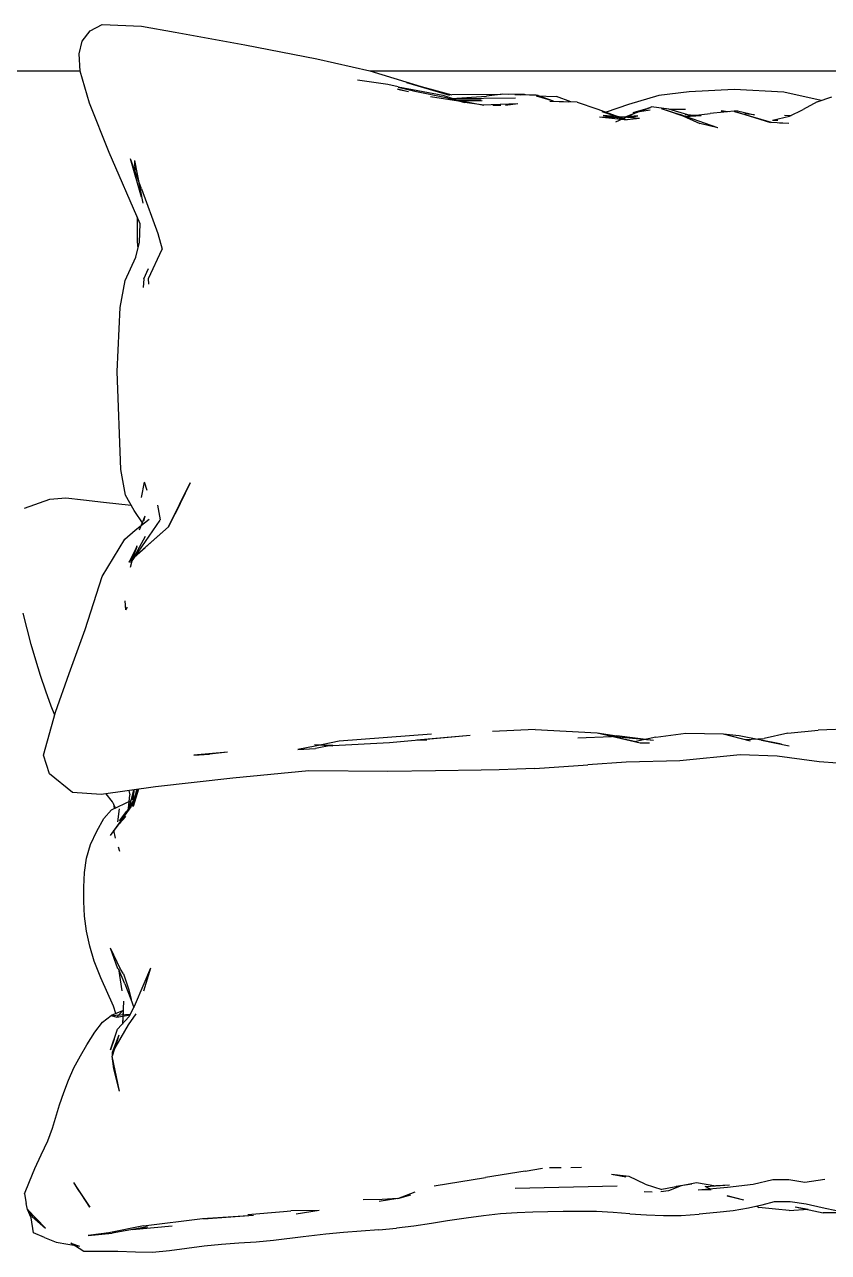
# Model space of a CAD drawing. Header units: metres. Extents: x -658 to -58, y -713 to -118.
# Drawn here: x -78.465 to -78.095, y -132.495 to -131.93 of the extents above; entities that cross this region are included whole.
import ezdxf

# ---------------------------------------------------------------- set-up
doc = ezdxf.new("R2010")
doc.units = ezdxf.units.M
doc.header["$LTSCALE"] = 100
doc.layers.add('plan', color=8, linetype='Continuous')

# ---------------------------------------------------------------- blocks, each defined once
blk = doc.blocks.new('TRAVESSEIRO com textura - TRAVESSEIRO com textura-2203060-الدور الارضي')
for p, q in [((-0.1014191428568694, 0.7403373653071696), (-0.0934329629173618, 0.7411249709401773)), ((-0.0934329629173618, 0.7411249709401773), (-0.08544261596094316, 0.7421299450014089)), ((-0.08544261596094316, 0.7421299450014089), (-0.07747643638811041, 0.7432276713383033)), ((-0.07747643638811041, 0.7432276713383033), (-0.06965840938366341, 0.7439398237311821)), ((-0.06965840938366341, 0.7439398237311821), (-0.06192780429094569, 0.7437845004759822)), ((-0.06192780429094569, 0.7437845004759822), (-0.05372402588281489, 0.7434950965502196)), ((-0.05372402588281489, 0.7434950965502196), (-0.03813056877716292, 0.7434659668672907)), ((-0.03813056877716292, 0.7434659668672907), (-0.03206598174179476, 0.7396643329216772)), ((-0.02539277855289868, 0.739165763149856), (-0.03609882268682441, 0.7410629783477987)), ((-0.03206598174179476, 0.7396643329216772), (-0.03609882268682441, 0.7410629783477987)), ((-0.1575779312721153, 0.7347459910227201), (-0.1495156211165778, 0.7354928466479862)), ((-0.1495156211165778, 0.7354928466479862), (-0.138974238233601, 0.7367738165679327)), ((-0.138974238233601, 0.7367738165679327), (-0.1253741597714964, 0.7384898388283432)), ((-0.1253741597714964, 0.7384898388283432), (-0.1173501940587016, 0.7391836405726053)), ((-0.1173501940587016, 0.7391836405726053), (-0.109389995535409, 0.7397391026132425)), ((-0.109389995535409, 0.7397391026132425), (-0.1014191428568694, 0.7403373653071696)), ((-0.067332648701381, 0.7321912547325553), (-0.05108560090745584, 0.7350148884929979)), ((-0.0655461157824817, 0.7316550372116524), (-0.04952313387774154, 0.7349605200955978)), ((-0.0401020804407608, 0.7361028874086628), (-0.05108560090745584, 0.7350148884929979)), ((-0.04952313387774154, 0.7349605200955978), (-0.0401020804407608, 0.7361028874086628)), ((-0.01993584807414095, 0.7371097017928321), (-0.02539277855289868, 0.739165763149856)), ((-0.01993584807414095, 0.7371097017928321), (-0.01486790681720151, 0.7349791862281734)), ((-0.01486790681720151, 0.7349791862281734), (-0.01378612309927973, 0.7279973165191223)), ((-0.2141314623830937, 0.7281201975101226), (-0.2054190055721961, 0.7294578493763026)), ((-0.2054190055721961, 0.7294578493763026), (-0.1981359012900015, 0.7306528499251499)), ((-0.1981359012900015, 0.7306528499251499), (-0.1900240207218644, 0.7318291317607475)), ((-0.1900240207218644, 0.7318291317607475), (-0.1819345263676269, 0.7328015058158428)), ((-0.1738146535399068, 0.7335790685437189), (-0.1819345263676269, 0.7328015058158428)), ((-0.1738146535399068, 0.7335790685437189), (-0.1656820824839684, 0.734195892208902)), ((-0.1656820824839684, 0.734195892208902), (-0.1575779312721153, 0.7347459910227201)), ((-0.0655461157824817, 0.7316550372116524), (-0.09270613394909333, 0.7283504481989098)), ((-0.06043938396879867, 0.7333534449525985), (-0.0787719711495356, 0.7317355381946413)), ((-0.06043938396879867, 0.7333534449525985), (-0.067332648701381, 0.7321912547325553)), ((-0.01213640258026771, 0.72412769578645), (-0.02046748614858984, 0.7327826819413019)), ((-0.01429613162829924, 0.7273756554336899), (-0.02046748614858984, 0.7327826819413019)), ((-0.3889279210904704, 0.7257625260658358), (-0.3784561576895555, 0.7256649964001269)), ((-0.3850932560429783, 0.7249811849803223), (-0.3778491140262332, 0.7233300472483393)), ((-0.365535092662455, 0.722888054261432), (-0.3784561576895555, 0.7256649964001269)), ((-0.3627886998844048, 0.7245611181265872), (-0.3715224518606135, 0.7240204312500111)), ((-0.365535092662455, 0.722888054261432), (-0.3715224518606135, 0.7240204312500111)), ((-0.3627886998844048, 0.7245611181265872), (-0.3564638254610628, 0.7240374148016144)), ((-0.3564638254610628, 0.7240374148016144), (-0.3487150931874794, 0.7231766168966942)), ((-0.3440753235993128, 0.7235432618048492), (-0.3370296998459423, 0.7247060829927534)), ((-0.3370296998459423, 0.7247060829927534), (-0.3294060043702416, 0.7256257712313925)), ((-0.3294060043702416, 0.7256257712313925), (-0.3212908900918023, 0.7263668955652633)), ((-0.3129999198123272, 0.7268878121155069), (-0.3212908900918023, 0.7263668955652633)), ((-0.3049064687638037, 0.7269580598707535), (-0.3129999198123272, 0.7268878121155069)), ((-0.2970506822763923, 0.7266878478841079), (-0.3049064687638037, 0.7269580598707535)), ((-0.2893662824343579, 0.7261907503706198), (-0.2970506822763923, 0.7266878478841079)), ((-0.2893662824343579, 0.7261907503706198), (-0.2816521482318421, 0.7255988499359773)), ((-0.2816521482318421, 0.7255988499359773), (-0.2741096898682827, 0.7251409775912236)), ((-0.2741096898682827, 0.7251409775912236), (-0.2662077901463533, 0.7250354482164028)), ((-0.2662077901463533, 0.7250354482164028), (-0.2586989045310872, 0.7250980191959684)), ((-0.2586989045310872, 0.7250980191959684), (-0.2516238356108431, 0.7252367269641695)), ((-0.2516238356108431, 0.7252367269641695), (-0.2447865364130593, 0.7254052479638347)), ((-0.2447865364130593, 0.7254052479638347), (-0.2375855368238433, 0.725653481236634)), ((-0.2375855368238433, 0.725653481236634), (-0.2299038185952043, 0.726216830375563)), ((-0.2299038185952043, 0.726216830375563), (-0.2220624917879519, 0.7270534411791232)), ((-0.2220624917879519, 0.7270534411791232), (-0.2141314623830937, 0.7281201975101226)), ((-0.1464306483550644, 0.7246301565267572), (-0.1358576211745373, 0.7262430476076815)), ((-0.1464306483550644, 0.7246301565267572), (-0.1333564290247722, 0.7247679178431667)), ((-0.1300130749240083, 0.7250467004765824), (-0.1333564290247722, 0.7247679178431667)), ((-0.1135530426139582, 0.726448080096759), (-0.1300130749240083, 0.7250467004765824)), ((-0.09321388561781419, 0.7284795862878752), (-0.1162018719864477, 0.7267328569248832)), ((-0.09270613394909333, 0.7283504481989098), (-0.1162018719864477, 0.7267328569248832)), ((-0.01213640258026771, 0.72412769578645), (-0.01429613162829924, 0.7273756554336899)), ((-0.01378612309927973, 0.7279973165191223), (-0.01213640258026771, 0.72412769578645)), ((-0.01213640258026771, 0.72412769578645), (-0.01155903412417558, 0.7214642752821874)), ((-0.3778491140262332, 0.7233300472483393), (-0.3705397194164846, 0.7216668159656763)), ((-0.3705397194164846, 0.7216668159656763), (-0.3631301060780743, 0.7205917518911633)), ((-0.3631301060780743, 0.7205917518911633), (-0.3558657205091009, 0.7206964925561579)), ((-0.3558657205091009, 0.7206964925561579), (-0.350196079919499, 0.7221359931512836)), ((-0.350196079919499, 0.7221359931512836), (-0.3440753235993128, 0.7235432618048492)), ((-0.347696831778066, 0.7226793538096956), (-0.3487150931874794, 0.7231766168966942)), ((-0.3418226368824691, 0.7198107188400513), (-0.3342136902805066, 0.7178014016854206)), ((-0.3342136902805066, 0.7178014016854206), (-0.341302456461392, 0.7195165826553307)), ((-0.1826529884391448, 0.7191495171019824), (-0.1906545942283344, 0.7160987349114407)), ((-0.1826529884391448, 0.7191495171019824), (-0.1885258532607708, 0.7173784428956651)), ((-0.1826529884391448, 0.7191495171019824), (-0.1740426038249865, 0.720488904129752)), ((-0.1826529884391448, 0.7191495171019824), (-0.175408228599693, 0.7196254771920678)), ((-0.175408228599693, 0.7196254771920678), (-0.16662357854932, 0.7197626601212903)), ((-0.0359376695514726, 0.715730828067592), (-0.04082930376392824, 0.7231630510876812)), ((-0.04082930376392824, 0.7231630510876812), (-0.03340732082641296, 0.7117075666606638)), ((-0.01081118768217948, 0.7168877076414617), (-0.01155903412417558, 0.7214642752821874)), ((-0.346227554974547, 0.7125241442346351), (-0.3552128002241801, 0.7103634473739078)), ((-0.3343796348280677, 0.7139479757945537), (-0.346227554974547, 0.7125241442346351)), ((-0.3352102251466107, 0.712945893669314), (-0.3243218756656745, 0.713703580909538)), ((-0.3352102251466107, 0.712945893669314), (-0.3289211581493987, 0.7132397143701041)), ((-0.3208354890378331, 0.7150633166508555), (-0.3343796348280677, 0.7139479757945537)), ((-0.3200399174355937, 0.7116887427861229), (-0.3289211581493987, 0.7132397143701041)), ((-0.3208354890378331, 0.7150633166508555), (-0.3268410411426572, 0.715023197611032)), ((-0.3268410411426572, 0.715023197611032), (-0.3240341114833853, 0.7136470161815112)), ((-0.3107464706759799, 0.7135568283011366), (-0.3200399174355937, 0.7116887427861229)), ((-0.3178809031558387, 0.7125602145640357), (-0.3107464706759799, 0.7135568283011366)), ((-0.3130400125618422, 0.7133301005162593), (-0.3071999054883605, 0.715510462541971)), ((-0.3130400125618422, 0.7133301005162593), (-0.3041618478163599, 0.7149491114679734)), ((-0.3071999054883605, 0.715510462541971), (-0.3036570472369107, 0.7159992523119456)), ((-0.2964368557085635, 0.7124342313143757), (-0.3041618478163599, 0.7149491114679734)), ((-0.2960601958852749, 0.7159438943917849), (-0.2997340571393039, 0.716028697478805)), ((-0.2964368557085635, 0.7124342313143757), (-0.2890790343154492, 0.7090266367982281)), ((-0.2365579530808901, 0.7143273452211929), (-0.2835351140722224, 0.713241659854333)), ((-0.1993238428858888, 0.7133195318045864), (-0.2228936342033876, 0.7094612159127394)), ((-0.0359376695514726, 0.715730828067592), (-0.03340732082641296, 0.7117075666606638)), ((-0.01081118768217948, 0.7168877076414617), (-0.01300767307286321, 0.7112301343121885)), ((-0.3698760463875885, 0.7116608224582421), (-0.379174935245004, 0.7102635967098365)), ((-0.3625514296781915, 0.7103772235055601), (-0.3698760463875885, 0.7116608224582421)), ((-0.3552128002241801, 0.7103634473739078), (-0.3625514296781915, 0.7103772235055601)), ((-0.2890790343154492, 0.7090266367982281), (-0.2809647613274961, 0.7081215659817133)), ((-0.2875465185414185, 0.7092792342654093), (-0.2809647613274961, 0.7081215659817133)), ((-0.2411813175046547, 0.706564915686954), (-0.2228936342033876, 0.7094612159127394)), ((-0.01300767307286321, 0.7112301343121885), (-0.01550902274503585, 0.7052976167373401)), ((-0.267086022367053, 0.7048837520378299), (-0.2622202082077649, 0.704960726045158)), ((-0.2577825025833818, 0.7050309276546045), (-0.2524560529068935, 0.7050513521337507)), ((-0.2411813175046547, 0.706564915686954), (-0.2491985528935885, 0.7050638431446998)), ((-0.01550902274503585, 0.7052976167373401), (-0.01849610593662021, 0.6989492913418189)), ((-0.01849610593662021, 0.6989492913418189), (-0.02156523384634568, 0.6925085817352397)), ((-0.02156523384634568, 0.6925085817352397), (-0.02371668308434494, 0.6867727683911653)), ((-0.02371668308434494, 0.6867727683911653), (-0.02693675033717113, 0.6759334766614415)), ((-0.02693675033717113, 0.6759334766614415), (-0.02882977387099572, 0.6703272746322568)), ((-0.05451230520546346, 0.6696440415996676), (-0.05196719117518001, 0.659399174176059)), ((-0.05451230520546346, 0.6696440415996676), (-0.05109526260284269, 0.6536052592080637)), ((-0.02882977387099572, 0.6703272746322568), (-0.03103515442968785, 0.6646710684000254)), ((-0.03103515442968785, 0.6646710684000254), (-0.03353416179801627, 0.6589711150627409)), ((-0.05196719117518001, 0.659399174176059), (-0.05109526260284269, 0.6536052592080637)), ((-0.03353416179801627, 0.6589711150627409), (-0.03656808531600575, 0.6533485604497855)), ((-0.05848519763107163, 0.6391632987317166), (-0.0511121179890921, 0.6519025924340838)), ((-0.05418231230024162, 0.6439047067262322), (-0.05109526260284269, 0.6536052592080637)), ((-0.05418231230024162, 0.6439047067262322), (-0.0511121179890921, 0.6519025924340838)), ((-0.05038145720558873, 0.650604376059249), (-0.05354341790507533, 0.6410720816737694)), ((-0.05270876346349951, 0.6481286364284244), (-0.0511121179890921, 0.6519025924340838)), ((-0.05203539814374381, 0.6457567551414058), (-0.05038145720558873, 0.650604376059249)), ((-0.0511121179890921, 0.6519025924340838), (-0.05109526260284269, 0.6536052592080637)), ((-0.03656808531600575, 0.6533485604497855), (-0.03951389351487933, 0.6483351001457152)), ((-0.03951389351487933, 0.6483351001457152), (-0.04316483458920573, 0.642537767435158)), ((-0.06201321499260359, 0.6340760151878442), (-0.05848519763107163, 0.6391632987317166)), ((-0.05897342215898504, 0.6352591325086507), (-0.05354341790507533, 0.6410720816737694)), ((-0.05629285707483689, 0.6283092844185774), (-0.05583838932749075, 0.638837035766727)), ((-0.05620904679686589, 0.6328867985110662), (-0.05583838932749075, 0.638837035766727)), ((-0.04316483458920573, 0.642537767435158), (-0.04669502090277433, 0.6379313339823227)), ((-0.06172608518016887, 0.6296906308091366), (-0.05897342215898504, 0.6352591325086507)), ((-0.0506199334805757, 0.6349258237358413), (-0.05946428753321698, 0.634266136035933)), ((-0.05331747225746142, 0.6355534264353366), (-0.05933318301121915, 0.6345313540259099)), ((-0.05594264690773798, 0.6326877281507848), (-0.05331747225746142, 0.6355534264353366)), ((-0.05594264690773798, 0.6326877281507848), (-0.0506199334805757, 0.6349258237358413)), ((-0.0506199334805757, 0.6349258237358413), (-0.05331747225746142, 0.6355534264353366)), ((-0.05282555217370088, 0.6339984047554879), (-0.05173464336905909, 0.6305499038750781)), ((-0.04669502090277433, 0.6379313339823227), (-0.0506199334805757, 0.6349258237358413)), ((-0.06881999769267111, 0.6131188383166375), (-0.06172608518016887, 0.6296906308091366)), ((-0.05977672969012815, 0.6272968439043041), (-0.06103060450790565, 0.631097553950724)), ((-0.05873261590372181, 0.6230992250450242), (-0.05982829659949118, 0.6275552042010872)), ((-0.05173464336905909, 0.6305499038750781), (-0.04595400830278606, 0.617497387210193)), ((-0.06881999769267111, 0.6131188383166375), (-0.06555140784402624, 0.6236182838053139)), ((-0.05693740717671858, 0.620347153556196), (-0.05977672969012815, 0.6272968439043041)), ((-0.05635743597819953, 0.6156890859000441), (-0.05873261590372181, 0.6230992250450242)), ((-0.05399546365599406, 0.6133493519086812), (-0.05555677278300664, 0.623516125686109)), ((-0.05693740717671858, 0.620347153556196), (-0.05399546365599406, 0.6133493519086812)), ((-0.04595400830278606, 0.617497387210193), (-0.0428546218691821, 0.6097884322022082)), ((-0.05635743597819953, 0.6156890859000441), (-0.05490031100472947, 0.6135186616181443)), ((-0.05490031100472947, 0.6135186616181443), (-0.05034607371098332, 0.6038086971990424)), ((-0.05375328373111188, 0.6133605515882152), (-0.05034607371098332, 0.6038086971990424)), ((-0.0428546218691821, 0.6097884322022082), (-0.04086361592769094, 0.6028589854063)), ((-0.04086361592769094, 0.6028589854063), (-0.03933315408549731, 0.5959643470041271)), ((-0.03933315408549731, 0.5959643470041271), (-0.03838334699034363, 0.5891420595833665)), ((-0.03838334699034363, 0.5891420595833665), (-0.03800731314899508, 0.5824110521799071)), ((-0.03800731314899508, 0.5824110521799071), (-0.03807221739513977, 0.5757719031809359)), ((-0.03807221739513977, 0.5757719031809359), (-0.03844084722300067, 0.5690619806201482)), ((-0.03844084722300067, 0.5690619806201482), (-0.03933451789625053, 0.5624197819431913)), ((-0.03933451789625053, 0.5624197819431913), (-0.04119354639338724, 0.556062833320226)), ((-0.05382737537088644, 0.557175924638301), (-0.05445263930705835, 0.5592577390864335)), ((-0.04119354639338724, 0.556062833320226), (-0.04401286854009356, 0.5500165312076888)), ((-0.05033863354829293, 0.5519293102795189), (-0.05992507943595626, 0.5387584345599805)), ((-0.05033863354829293, 0.5519293102795189), (-0.05443438724715577, 0.5464833215064573)), ((-0.05264398636380463, 0.5532358343978672), (-0.05188000916271562, 0.549454181101197)), ((-0.04401286854009356, 0.5500165312076888), (-0.0473409249565151, 0.5441133536383518)), ((-0.06127779763158969, 0.535286551310918), (-0.05443438724715577, 0.5464833215064573)), ((-0.05453019577336704, 0.5451895481969871), (-0.05790688132657351, 0.5408018387327331)), ((-0.05746055524230087, 0.5431615651049242), (-0.05443438724715577, 0.5464833215064573)), ((-0.05443438724715577, 0.5464833215064573), (-0.05711807472933117, 0.5431615651049242)), ((-0.05453019577336704, 0.5451895481969871), (-0.05636545155203976, 0.5431615651049242)), ((-0.05431542351495011, 0.5397137724827985), (-0.0535721585841884, 0.5457268459665272)), ((-0.0473409249565151, 0.5441133536383518), (-0.05087874861021646, 0.5401747207958465)), ((-0.06323070394036279, 0.530624834510661), (-0.0607458503171614, 0.5386712558337763)), ((-0.06308591797132124, 0.5306458340203051), (-0.05992507943595626, 0.5387584345599805)), ((-0.0607458503171614, 0.5386712558337763), (-0.06250788637821358, 0.5307296707352123)), ((-0.05912671318785101, 0.5388060243272434), (-0.06114427365871222, 0.5310945674637253)), ((-0.05087874861021646, 0.5401747207958465), (-0.05991032515950678, 0.5358109270281091)), ((-0.05864737608919768, 0.5394818392130674), (-0.05931378988472602, 0.5332616528740459)), ((-0.05273342850883012, 0.5392785936868734), (-0.05122851841436216, 0.5365170001033164)), ((-0.05172954133361429, 0.5374364049794735), (-0.0520654205102602, 0.5396013556238302)), ((-0.07101835544762025, 0.5294953268383722), (-0.04612091901987014, 0.5331064084898287)), ((-0.06259410407649568, 0.5321382086308688), (-0.06284890078551086, 0.5306802105880877)), ((-0.06114427365871222, 0.5310945674637253), (-0.06081048157896873, 0.5360511453007462)), ((-0.0607195627645325, 0.5309890461374493), (-0.06073695449263994, 0.5366746780031804)), ((-0.06044047501740124, 0.5355547741147006), (-0.06072795594987213, 0.5337329115936029)), ((-0.05878309395635029, 0.5312699082656422), (-0.05931378988472602, 0.5332616528740459)), ((-0.05122851841436216, 0.5365170001033164), (-0.04835445069730326, 0.532782460870493)), ((-0.04612091901987014, 0.5331064084898287), (-0.03281295238726045, 0.5322120641269521)), ((-0.03281295238726045, 0.5322120641269521), (-0.02229495146434601, 0.5235139881252167)), ((-0.1067037090187313, 0.5255942891642462), (-0.07101835544762025, 0.5294953268383722)), ((-0.2456738349681586, 0.5211485947741323), (-0.2699986713479774, 0.5194304167068822)), ((-0.2456738349681586, 0.5211485947741323), (-0.2374249555031156, 0.5215046183899403)), ((-0.2374249555031156, 0.5215046183899403), (-0.2291842260396066, 0.5217539295661595)), ((-0.2291842260396066, 0.5217539295661595), (-0.2209597177081974, 0.5219550242816524)), ((-0.2209597177081974, 0.5219550242816524), (-0.1998789105716412, 0.5222785793429239)), ((-0.1998789105716412, 0.5222785793429239), (-0.1779628465833838, 0.5224900324474788)), ((-0.1779628465833838, 0.5224900324474788), (-0.1417145973814939, 0.5221701843223912)), ((-0.1417145973814939, 0.5221701843223912), (-0.1067037090187313, 0.5255942891642462)), ((-0.02229495146434601, 0.5235139881252167), (-0.01953085379382458, 0.5150139308706798)), ((-0.3978948578216688, 0.51958434657476), (-0.3765428791014926, 0.5180098977282626)), ((-0.3765428791014926, 0.5180098977282626), (-0.3685149698395804, 0.5170124952813353)), ((-0.3685149698395804, 0.5170124952813353), (-0.3572448848024976, 0.5154661507949925)), ((-0.3572448848024976, 0.5154661507949925), (-0.3401417910803559, 0.5147690627597967)), ((-0.3401417910803559, 0.5147690627597967), (-0.3123441601720458, 0.5175750557104379)), ((-0.3123441601720458, 0.5175750557104379), (-0.2876818348573664, 0.5182216926070566)), ((-0.2876818348573664, 0.5182216926070566), (-0.2699986713479774, 0.5194304167068822)), ((-0.1042606737577785, 0.5136170731868503), (-0.08873416497125675, 0.5149377415014271)), ((-0.1042606737577785, 0.5136170731868503), (-0.09585603724711689, 0.5144870464160647)), ((-0.08873416497125675, 0.5149377415014271), (-0.09585603724711689, 0.5144870464160647)), ((-0.01953085379382458, 0.5150139308706798), (-0.02507207106275189, 0.4952413172882757)), ((-0.3499959053654749, 0.5080948687541706), (-0.3627197929358772, 0.5106575184329358)), ((-0.3396796859928628, 0.505885324464856), (-0.3591286656430412, 0.5098068685944384)), ((-0.2941320878528444, 0.5092727280094493), (-0.2984098884225688, 0.5092740546462267)), ((-0.2743907334698861, 0.5046461035850598), (-0.2941320878528444, 0.5092727280094493)), ((-0.2159788048296463, 0.5059489207672243), (-0.1787082825309625, 0.5093776789970548)), ((-0.1787082825309625, 0.5093776789970548), (-0.1526250964633959, 0.5107374673190463)), ((-0.1555518934691662, 0.5085713020702087), (-0.1445192495254162, 0.5107973041045852)), ((-0.1442196843880623, 0.5100324658952218), (-0.1526250964633959, 0.5107374673190463)), ((-0.152567941291295, 0.5103608846670795), (-0.144704556899228, 0.5119187443168869)), ((-0.1442196843880623, 0.5100324658952218), (-0.152567941291295, 0.5103608846670795)), ((-0.1365961466543268, 0.5123151761661404), (-0.144704556899228, 0.5119187443168869)), ((-0.1445192495254162, 0.5107973041045852), (-0.1365961466543268, 0.5123151761661404)), ((-0.3921661165757087, 0.5029235613234562), (-0.3761051714379846, 0.5034724244918891)), ((-0.3621639102499756, 0.5049330888006978), (-0.3761051714379846, 0.5034724244918891)), ((-0.3621639102499756, 0.5049330888006978), (-0.3511806526865655, 0.5072584156926041)), ((-0.3424604665193698, 0.5077261732004956), (-0.3511806526865655, 0.5072584156926041)), ((-0.3323205763736894, 0.5051668886836751), (-0.3447227754961091, 0.5083558002552024)), ((-0.3323205763736894, 0.5051668886836751), (-0.3424604665193698, 0.5077261732004956)), ((-0.3323205763736894, 0.5051668886836751), (-0.3396796859928628, 0.505885324464856)), ((-0.3151238102144589, 0.5048853718561759), (-0.3323205763736894, 0.5051668886836751)), ((-0.3013527788974102, 0.5067164931706145), (-0.3151238102144589, 0.5048853718561759)), ((-0.3013527788974102, 0.5067164931706145), (-0.2920855173040451, 0.5086376325666322)), ((-0.3002247398128617, 0.5082561862040791), (-0.2834419937320263, 0.5060810822438668)), ((-0.3002247398128617, 0.5082561862040791), (-0.2809725958451139, 0.5063772164934903)), ((-0.2743907334698861, 0.5046461035850598), (-0.2920855173040451, 0.5086376325666322)), ((-0.2743907334698861, 0.5046461035850598), (-0.2834419937320263, 0.5060810822438668)), ((-0.2655291842114167, 0.5069697216056852), (-0.2809725958451139, 0.5063772164934903)), ((-0.2458452741941812, 0.5032091005710697), (-0.2743907334698861, 0.5046461035850598)), ((-0.2458452741941812, 0.5032091005710697), (-0.2261269238478292, 0.5040344591144219)), ((-0.2159788048296463, 0.5059489207672243), (-0.1913711502511148, 0.5081616987668269)), ((-0.1981738908133224, 0.5052847219317869), (-0.1555518934691662, 0.5085713020702087)), ((-0.1959777133687908, 0.5080117227725225), (-0.1913711502511148, 0.5081616987668269)), ((-0.02507207106275189, 0.4952413172882757), (-0.03134471646411896, 0.4774602485990442)), ((-0.02469164721097172, 0.4965987760294865), (-0.02304303944873709, 0.4924658211176052)), ((-0.02304303944873709, 0.4924658211176052), (-0.02056032715407241, 0.4854835833439779)), ((-0.02056032715407241, 0.4854835833439779), (-0.01820012942896199, 0.478384458774002)), ((-0.03134471646411896, 0.4774602485990442), (-0.03866891910085712, 0.4570612679625583)), ((-0.01820012942896199, 0.478384458774002), (-0.01598010762255342, 0.4712237885472632)), ((-0.01598010762255342, 0.4712237885472632), (-0.01390522567726293, 0.4640361181540982)), ((-0.01390522567726293, 0.4640361181540982), (-0.0119685840253112, 0.4568338566291743)), ((-0.03866891910085712, 0.4570612679625583), (-0.0465109393154961, 0.4326558517287538)), ((-0.0119685840253112, 0.4568338566291743), (-0.01021081436790894, 0.4496415065576969)), ((-0.05744715362403952, 0.448063929162231), (-0.05822215961755717, 0.4468565458691103)), ((-0.05744715362403952, 0.448063929162231), (-0.05715989417103629, 0.4438949874731009)), ((-0.0465109393154961, 0.4326558517287538), (-0.05701214400539811, 0.4155503655868245)), ((-0.05886738012277704, 0.4259564190086849), (-0.07703932682954928, 0.4099060425826622)), ((-0.05970372802306656, 0.4263955989305543), (-0.07319246694797243, 0.4068405640990136)), ((-0.06629997120747078, 0.4143073326095248), (-0.05970372802306656, 0.4263955989305543)), ((-0.05886738012277704, 0.4259564190086849), (-0.06626139015178012, 0.4193804193765232)), ((-0.06029722559512152, 0.4249492891405851), (-0.0626285203913568, 0.4184632024286543)), ((-0.05898433921750268, 0.4262009453453004), (-0.06256926199304758, 0.418991848335196)), ((-0.06029722559512152, 0.4249492891405851), (-0.06256926199304758, 0.418991848335196)), ((-0.06019646134217282, 0.4256634133080581), (-0.0593552353981579, 0.4286064385723591)), ((-0.07703932682954928, 0.4099060425826622), (-0.06626139015178012, 0.4193804193765232)), ((-0.05701214400539811, 0.4155503655868245), (-0.06170134598194466, 0.4113338702723581)), ((-0.07703932682954928, 0.4099060425826622), (-0.08708322441671612, 0.3895969485760702)), ((-0.07703932682954928, 0.4099060425826622), (-0.08009704309397137, 0.4039198664492289)), ((-0.06170134598194466, 0.4113338702723581), (-0.06819359120309798, 0.406375961430399)), ((-0.06609733850781652, 0.4050251906907647), (-0.06348014297196869, 0.4114598272316812)), ((-0.06609733850781652, 0.4050251906907647), (-0.06550152081436522, 0.4073070333808744)), ((-0.0654458887237439, 0.4084742891973576), (-0.06126883723069909, 0.4023274087283824)), ((-0.08708322441671612, 0.3895969485760702), (-0.08009704309397137, 0.4039198664492289)), ((-0.07205758580568045, 0.3998148421236181), (-0.07315933002148256, 0.4066354229402691)), ((-0.06126883723069909, 0.4023274087283824), (-0.05723770515696458, 0.3953194064337424)), ((-0.06464972734661956, 0.3964233372879278), (-0.06606144563811256, 0.3893580746598673)), ((-0.04715390213884518, 0.3984581823506232), (-0.05985529059348949, 0.3998700002644568)), ((-0.03789454078892618, 0.397421581025327), (-0.04715390213884518, 0.3984581823506232)), ((-0.02976789984499817, 0.3965593634427194), (-0.03789454078892618, 0.397421581025327)), ((-0.02242964338500997, 0.3971758190433263), (-0.02976789984499817, 0.3965593634427194)), ((-0.01079557780018092, 0.401313443375102), (-0.02242964338500997, 0.3971758190433263)), ((-0.06717022048515275, 0.3931045777885913), (-0.06606144563811256, 0.3893580746598673)), ((-0.05723770515696458, 0.3953194064337424), (-0.05507441869897889, 0.3835307183952352)), ((-0.05507441869897889, 0.3835307183952352), (-0.0533629315200983, 0.3383747935552037)), ((-0.0533629315200983, 0.3383747935552037), (-0.05476861289511703, 0.3088097033606232)), ((-0.05476861289511703, 0.3088097033606232), (-0.05715213014075005, 0.2965058169181134)), ((-0.0657413609000912, 0.2956312297363866), (-0.06540494148586617, 0.2997351937336816)), ((-0.0678981536471639, 0.2955521352859307), (-0.0742036981071692, 0.2819821986843749)), ((-0.06794387086389975, 0.2980923659796417), (-0.0678981536471639, 0.2955521352859307)), ((-0.0657413609000912, 0.2956312297363866), (-0.06790074981701366, 0.2909057010997458)), ((-0.05715213014075005, 0.2965058169181134), (-0.06195068344851506, 0.2857411765735094)), ((-0.06195068344851506, 0.2857411765735094), (-0.06366567381354571, 0.2788262814739255)), ((-0.07212135299516831, 0.2748206214413358), (-0.0742036981071692, 0.2819821986843749)), ((-0.06366567381354571, 0.2788262814739255), (-0.06406918433349063, 0.2703805006006235)), ((-0.06258276207624647, 0.278673219186885), (-0.06298225654012413, 0.2815818414183582)), ((-0.06267995962805628, 0.2671730906705534), (-0.06258276207624647, 0.278673219186885)), ((-0.06456242374139265, 0.2542011701179092), (-0.07212135299516831, 0.2748206214413358)), ((-0.06406918433349063, 0.2703805006006235), (-0.04980331647112735, 0.2374437942031591)), ((-0.06542144704920361, 0.2607715699103323), (-0.06157244450592714, 0.2411899687027983)), ((-0.064625151573793, 0.2580245696749444), (-0.05952752367518599, 0.2404391563832178)), ((-0.06456242374139265, 0.2542011701179092), (-0.05952752367518599, 0.2404391563832178)), ((-0.06174321366884783, 0.2465505627331197), (-0.06157244450592714, 0.2411899687027983)), ((-0.04980331647112735, 0.2374437942031591), (-0.04065508104949345, 0.2147379950653772)), ((-0.3298854347835913, 0.2262294578056867), (-0.3123940855040814, 0.2200329327614838)), ((-0.3298854347835913, 0.2262294578056867), (-0.3215441448171816, 0.2241124949048299)), ((-0.362870410222456, 0.2208104954893315), (-0.3691132588238304, 0.2177271395829621)), ((-0.3551293284341881, 0.2226591261619433), (-0.362870410222456, 0.2208104954893315)), ((-0.3544506436282688, 0.2235569671383644), (-0.3625496682262508, 0.2240180731934345)), ((-0.3582332402143038, 0.2239115304377037), (-0.3625496682262508, 0.2240180731934345)), ((-0.3551293284341881, 0.2226591261619433), (-0.3575831570018408, 0.2226483603518545)), ((-0.3375414147815547, 0.2186682675837233), (-0.3544506436282688, 0.2235569671383644)), ((-0.3542332489096935, 0.223812798315862), (-0.3375414147815547, 0.2186682675837233)), ((-0.3147663350171115, 0.2208733312512265), (-0.3264308068714286, 0.2195175108896876)), ((-0.3147107102975468, 0.2208797967927865), (-0.3222068713942718, 0.220532225517303)), ((-0.314931995984594, 0.2199923010602163), (-0.3222068713942718, 0.220532225517303)), ((-0.3123940855040814, 0.2200329327614838), (-0.3215441448171816, 0.2241124949048299)), ((-0.316018312319315, 0.2201994162607264), (-0.3178394282980577, 0.2205161301284306)), ((-0.3038580630814351, 0.217260486268799), (-0.31648580692395, 0.2215762275697841)), ((-0.31648580692395, 0.2215762275697841), (-0.3123940855040814, 0.2200329327614838)), ((-0.2937930477886397, 0.2218280231819847), (-0.288230776896782, 0.2225169349253235)), ((-0.2937930477886397, 0.2218280231819847), (-0.2771073918874833, 0.2205231159188088)), ((-0.2930917270106903, 0.2206015662562493), (-0.2842628040487227, 0.2214764426315696)), ((-0.2889539316103509, 0.2214495784935764), (-0.2930917270106903, 0.2206015662562493)), ((-0.2829084578245471, 0.2233431347592045), (-0.2920107739028026, 0.219320727787931)), ((-0.2869644328201559, 0.2212939890797259), (-0.2920107739028026, 0.219320727787931)), ((-0.2754772075465581, 0.2210959295756538), (-0.288230776896782, 0.2225169349253235)), ((-0.2764729537028359, 0.2186902331524152), (-0.288230776896782, 0.2225169349253235)), ((-0.2741332985824272, 0.2174327273498022), (-0.288230776896782, 0.2225169349253235)), ((-0.2764729537028359, 0.2186902331524152), (-0.2865458823842175, 0.2218709684320572)), ((-0.2771073918874833, 0.2205231159188088), (-0.2865458823842175, 0.2218709684320572)), ((-0.2754772075465581, 0.2210959295756538), (-0.2842628040487227, 0.2214764426315696)), ((-0.3756430137698317, 0.21425007287624), (-0.3691132588238304, 0.2177271395829621)), ((-0.3605159273573122, 0.2203928736360581), (-0.3636252255377457, 0.2204376906354639)), ((-0.3468338887990399, 0.2202265873142721), (-0.3423695543442591, 0.2196992787677061)), ((-0.3389938765081695, 0.2183666780911437), (-0.3468338887990399, 0.2202265873142721)), ((-0.3389938765081695, 0.2183666780911437), (-0.3264308068714286, 0.2195175108896876)), ((-0.3313876641002906, 0.2184021437430204), (-0.3353847623928914, 0.2186972889225558)), ((-0.3345408983378917, 0.2187745906059604), (-0.3313876641002906, 0.2184021437430204)), ((-0.316018312319315, 0.2201994162607264), (-0.3073155829296184, 0.217521614947259)), ((-0.316018312319315, 0.2201994162607264), (-0.314931995984594, 0.2199923010602163)), ((-0.3150297434224569, 0.2177691252360603), (-0.307732365754859, 0.2176498576567667)), ((-0.3038580630814351, 0.217260486268799), (-0.3123940855040814, 0.2200329327614838)), ((-0.3073155829296184, 0.217521614947259), (-0.2993708299737676, 0.2165370816157122)), ((-0.3027291827064005, 0.2113247941368854), (-0.2887966761974781, 0.2153962654319628)), ((-0.2920107739028026, 0.219320727787931), (-0.2993708299737676, 0.2165370816157122)), ((-0.2920107739028026, 0.219320727787931), (-0.2988818824618278, 0.2167936489223337)), ((-0.2909528248315354, 0.2190757545157282), (-0.2988818824618278, 0.2167936489223337)), ((-0.2909528248315354, 0.2190757545157282), (-0.2988130806746057, 0.2178540824295681)), ((-0.2887966761974781, 0.2153962654319628), (-0.278504687221286, 0.2190092537850887)), ((-0.265141349299256, 0.2143272284150441), (-0.2741332985824272, 0.2174327273498022)), ((-0.2321198896961079, 0.2156633609887137), (-0.2377673081485767, 0.2148903343684196)), ((-0.2214732598215647, 0.2155544674780288), (-0.2377673081485767, 0.2148903343684196)), ((-0.230086378629764, 0.2159417108578054), (-0.2263090563958201, 0.2158136836782205)), ((-0.206324641630772, 0.2126035622418954), (-0.2221675479368912, 0.2156733129037889)), ((-0.2214732598215647, 0.2155544674780288), (-0.2221675479368912, 0.2156733129037889)), ((-0.2221675479368912, 0.2156733129037889), (-0.2134111731338066, 0.2145326544620048)), ((-0.3756430137698317, 0.21425007287624), (-0.3824359086043643, 0.2118733944020619)), ((-0.377406641902013, 0.2136330197463963), (-0.3603499828097654, 0.2097089445970539)), ((-0.3603499828097654, 0.2097089445970539), (-0.3374686168645411, 0.2085838566017912)), ((-0.3374686168645411, 0.2085838566017912), (-0.3166949727700086, 0.209589994010031)), ((-0.3166949727700086, 0.209589994010031), (-0.3027291827064005, 0.2113247941368854)), ((-0.265141349299256, 0.2143272284150441), (-0.2525457322370102, 0.2139722235494332)), ((-0.262187081324754, 0.214243962982323), (-0.255595410233795, 0.2116949816666249)), ((-0.2609379711285129, 0.2143540641466473), (-0.2525457322370102, 0.2139722235494332)), ((-0.2462656039511728, 0.2113586495061952), (-0.255595410233795, 0.2116949816666249)), ((-0.2462656039511728, 0.2113586495061952), (-0.2541440264106001, 0.2137784769804796)), ((-0.2471439375045748, 0.2112544477929248), (-0.2541440264106001, 0.2137784769804796)), ((-0.2471439375045748, 0.2112544477929248), (-0.2462696526616099, 0.211129588454753)), ((-0.2471439375045748, 0.2112544477929248), (-0.2364804229049184, 0.2108247455341257)), ((-0.2471439375045748, 0.2112544477929248), (-0.239188405514426, 0.2109072445820175)), ((-0.2462696526616099, 0.211129588454753), (-0.2364804229049184, 0.2108247455341257)), ((-0.2407123506416724, 0.2106978618407709), (-0.2336900728570441, 0.2107492011310228)), ((-0.2364804229049184, 0.2108247455341257), (-0.239188405514426, 0.2109072445820175)), ((-0.2075141212108207, 0.212633934142815), (-0.2367467176327551, 0.2123050289998787)), ((-0.2364804229049184, 0.2108247455341257), (-0.2309052434622316, 0.2106738061910391)), ((-0.2309052434622316, 0.2106738061910391), (-0.2233779414725063, 0.2116569724255726)), ((-0.2301286603609469, 0.2107752383222987), (-0.2074382210351615, 0.2109411262416643)), ((-0.2075141212108207, 0.212633934142815), (-0.2233779414725063, 0.2116569724255726)), ((-0.2214094922964307, 0.2137878252127337), (-0.2128518010185445, 0.2138682766486681)), ((-0.2095477515691329, 0.2132280779510438), (-0.2210299818495827, 0.2132604826116449)), ((-0.206324641630772, 0.2126035622418954), (-0.2134111731338066, 0.2145326544620048)), ((-0.2118913424428115, 0.214077240262867), (-0.2134111731338066, 0.2145326544620048)), ((-0.2033494046964677, 0.2111548731772643), (-0.2134111731338066, 0.2145326544620048)), ((-0.2105773650166185, 0.2138896587757415), (-0.1976417877286991, 0.2118296144340945)), ((-0.2075141212108207, 0.212633934142815), (-0.2089858053162885, 0.2131191942116288)), ((-0.2055572138241786, 0.2124321361610555), (-0.2075141212108207, 0.212633934142815)), ((-0.1865596785336692, 0.2053511782074793), (-0.2074382210351615, 0.2109411262416643)), ((-0.1696900955009113, 0.1999542208952789), (-0.2064364806842036, 0.2111041854257678)), ((-0.1865596785336692, 0.2053511782074793), (-0.2064364806842036, 0.2111041854257678)), ((-0.2055572138241786, 0.2124321361610555), (-0.1905086960555593, 0.2093787775184239)), ((-0.1826909122366516, 0.2072558532858295), (-0.2033494046964677, 0.2111548731772643)), ((-0.1905086960555593, 0.2093787775184239), (-0.1828150288730512, 0.2075904371395154)), ((-0.1825154637356832, 0.2084323980247405), (-0.1875023191048371, 0.2094191936036225)), ((-0.04065508104949345, 0.2147379950653772), (-0.03647147164851106, 0.2000680580136418)), ((-0.18557944218513, 0.2091205359934349), (-0.1825154637356832, 0.2084323980247405)), ((-0.1826909122366516, 0.2072558532858295), (-0.1779880721526723, 0.2061791460658355)), ((-0.1779880721526723, 0.2061791460658355), (-0.1640101096674016, 0.2041977492390856)), ((-0.1452936311236641, 0.1943585218519388), (-0.1696900955009113, 0.1999542208952789)), ((-0.03647147164851106, 0.2000680580136418), (-0.03586085907321035, 0.1921619518392959)), ((-0.1122263340966327, 0.1880041759714004), (-0.1452936311236641, 0.1943585218519388)), ((-0.08007355925889215, 0.1820665777907209), (-0.1122263340966327, 0.1880041759714004)), ((-0.03586085907321035, 0.1921619518392959), (-0.03732784620581242, 0.1862873781463463)), ((-0.06458340342277324, 0.1793035695256435), (-0.08007355925889215, 0.1820665777907209)), ((-0.04097071943587594, 0.1814745984850958), (-0.04650297663253866, 0.1786146577823331)), ((-0.03732784620581242, 0.1862873781463463), (-0.04097071943587594, 0.1814745984850958)), ((-0.04650297663253866, 0.1786146577823331), (-0.06458340342277324, 0.1793035695256435))]:
    blk.add_line(p, q)
blk = doc.blocks.new('A$Cc2be8e3e')
at = {"layer": 'plan'}
for p, q in [((-8.991957873298077, 16.50949198694269), (-9.024989573449545, 16.50949198694269)), ((-8.371221820437484, 16.50949198694269), (-8.858733993118733, 16.50949198694269))]:
    blk.add_line(p, q, dxfattribs=at)
at = {"layer": 'plan', "rotation": 179.9999999999999}
blk.add_blockref('TRAVESSEIRO com textura - TRAVESSEIRO com textura-2203060-الدور الارضي', (-9.028424088619715, 16.70949198694274), dxfattribs=at)

msp = doc.modelspace()

# ---------------------------------------------------------------- block references
at = {"layer": 'plan'}
msp.add_blockref('A$Cc2be8e3e', (-69.44772933714722, -148.4607256652175), dxfattribs=at)

doc.saveas('drawing.dxf')
